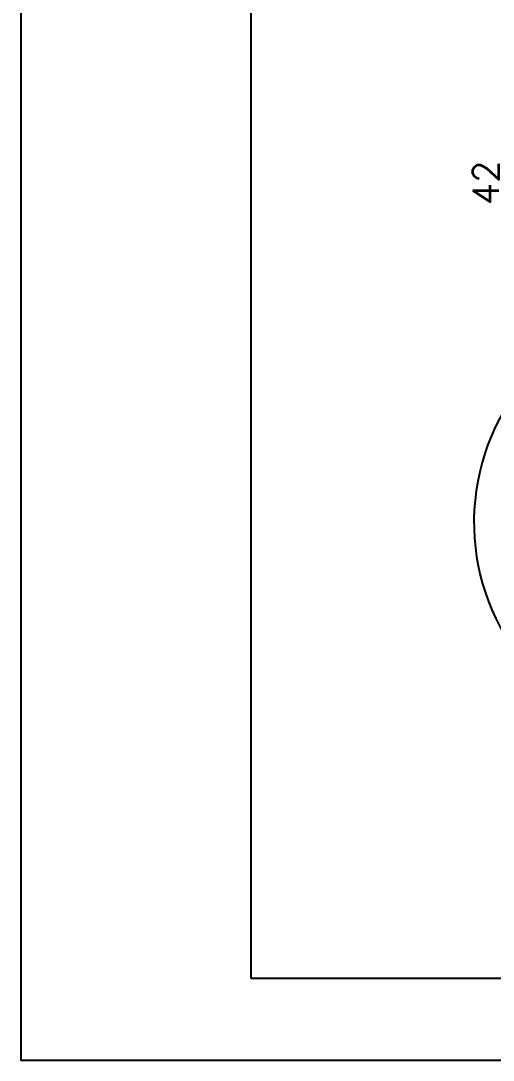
# Model space of a CAD drawing. Header units: millimetres. Extents: x 6364 to 6958, y -1010 to -590.
# Drawn here: x 6364 to 6427.6, y -1009.8 to -869.8 of the extents above; entities that cross this region are included whole.
import ezdxf

# ---------------------------------------------------------------- set-up
doc = ezdxf.new("R2010")
doc.units = ezdxf.units.MM
doc.header["$LTSCALE"] = 10
doc.layers.get('0').update_dxf_attribs({"color": 2})
doc.layers.add('D', color=2, linetype='Continuous')
doc.layers.add('DWG', color=7, linetype='Continuous')
doc.styles.add('GHS', font='romans', dxfattribs={"bigfont": 'ghs'})

msp = doc.modelspace()

# ---------------------------------------------------------------- linework, layer by layer
at = {"color": 4}
for p, q in [((6395.03, -998.81), (6395.03, -623.81)), ((6944.03, -998.81), (6395.03, -998.81))]:
    msp.add_line(p, q, dxfattribs=at)
msp.add_lwpolyline([(6958.03, -1009.81), (6958.03, -589.81), (6364.03, -589.81), (6364.03, -1009.81)], close=True)
at = {"layer": 'DWG'}
msp.add_arc((6455.04, -937.35), 30, 92.3569, 40.4887, dxfattribs=at)

# ---------------------------------------------------------------- texts
at = {"layer": 'D', "insert": (6426.65, -891.6), "char_height": 3.5, "attachment_point": 5, "rotation": 90, "style": 'GHS'}
msp.add_mtext('42', dxfattribs=at)

doc.saveas('drawing.dxf')
